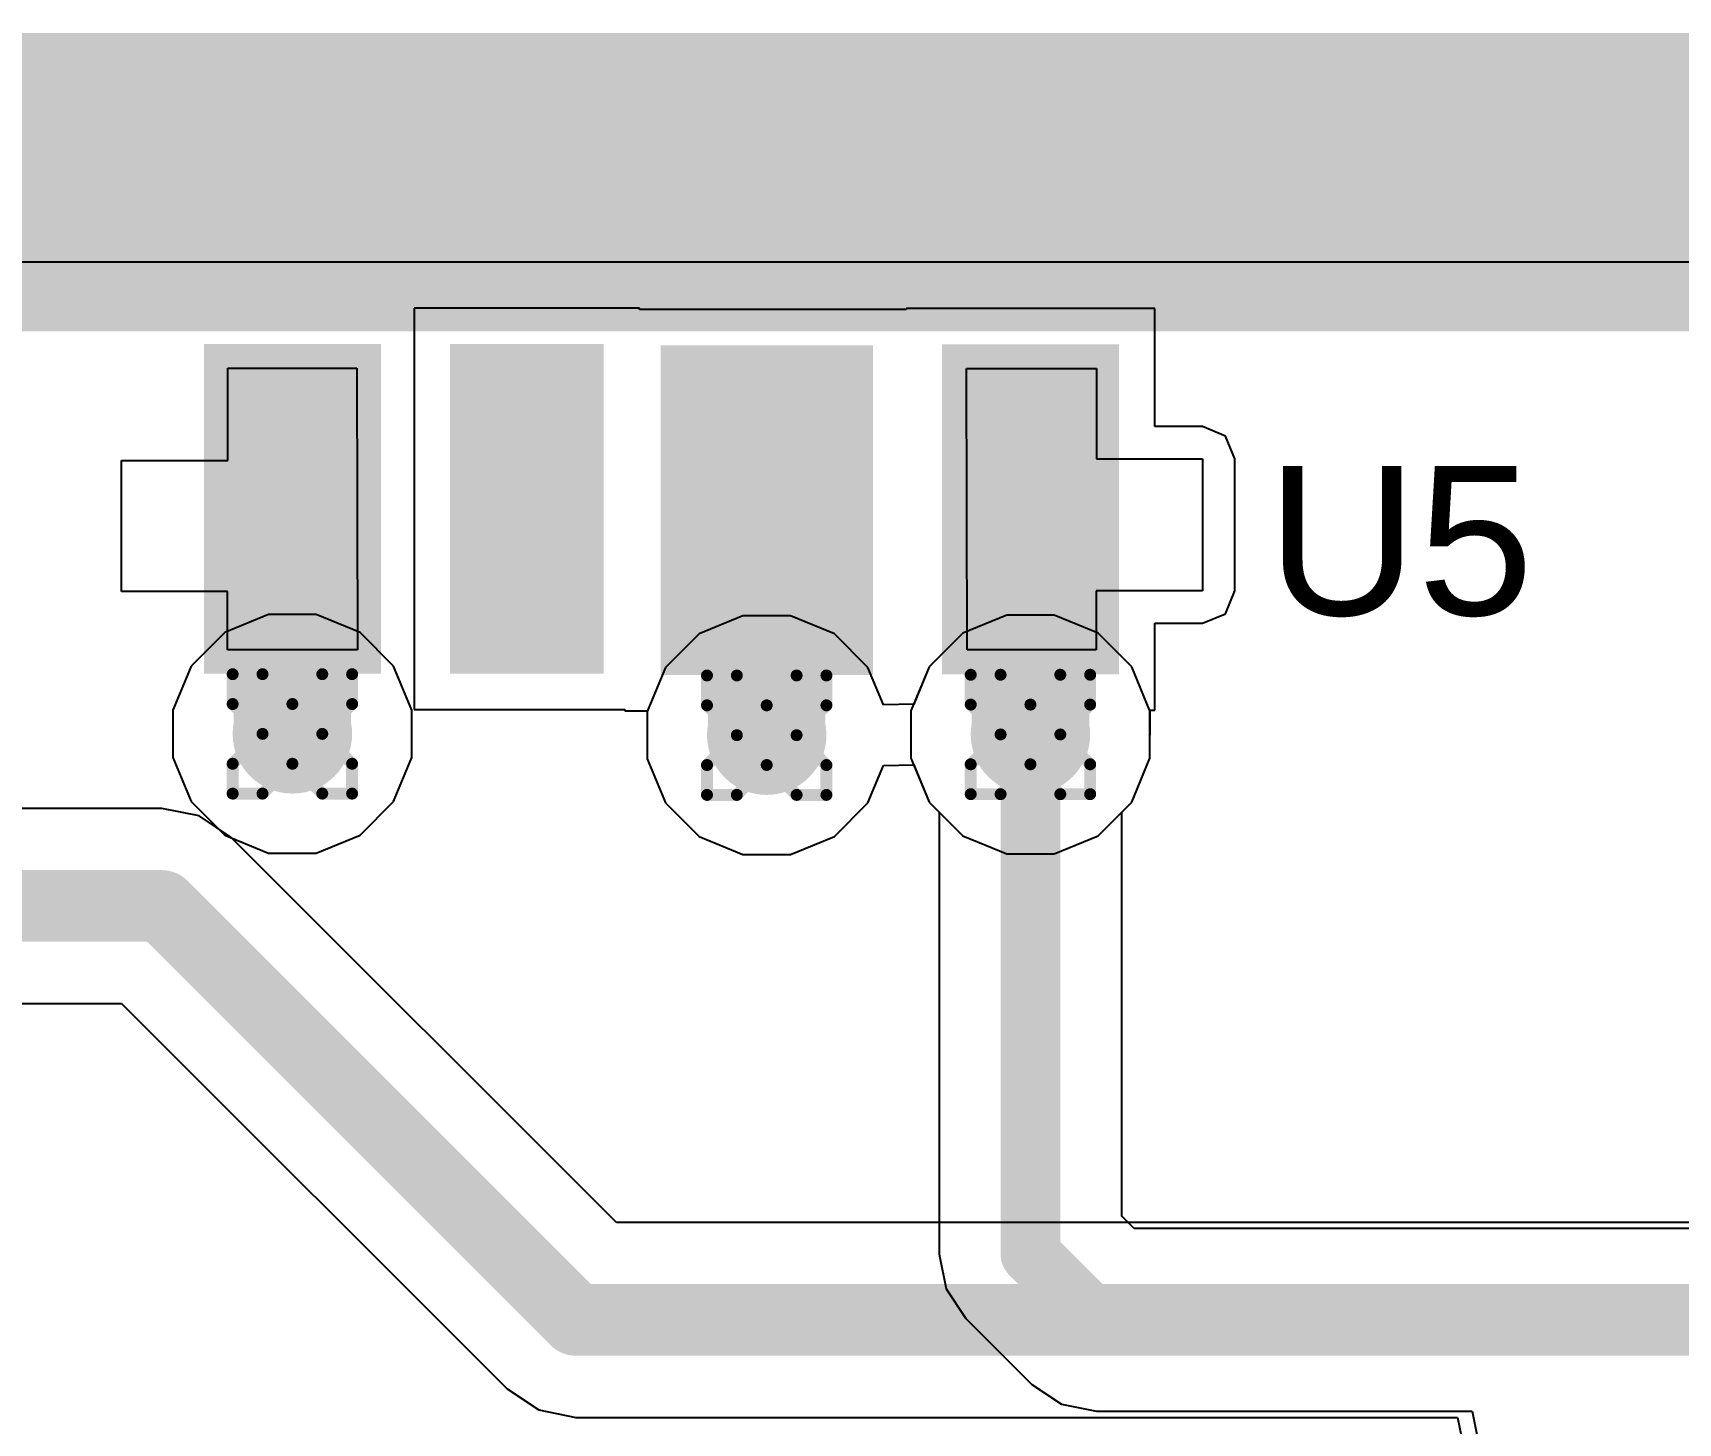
# Model space of a CAD drawing. Header units: inches. Extents: x -13 to 366, y -4 to 120.
# Drawn here: x 11.91 to 18.91, y 38.58 to 44.5 of the extents above; entities that cross this region are included whole.
import ezdxf

# ---------------------------------------------------------------- set-up
doc = ezdxf.new("R2010")
doc.units = ezdxf.units.IN
for name, color, linetype in [('Board_outline', 56, 'Continuous'), ('Bottom Layer', 5, 'Continuous'), ('Bottom Overlay', 54, 'Continuous'), ('Drill Drawing', 1, 'Continuous'), ('GND', 16, 'Continuous'), ('Keep-Out Layer', 6, 'Continuous'), ('POWER', 76, 'Continuous'), ('Top Layer', 1, 'Continuous'), ('Top Overlay', 2, 'Continuous'), ('Top Paste', 8, 'Continuous'), ('Top Solder', 216, 'Continuous'), ('Via Holes', 16, 'Continuous')]:
    doc.layers.add(name, color=color, linetype=linetype)
doc.styles.add('Arial', font='', dxfattribs={"height": 0.2})
doc.styles.get('Arial').set_extended_font_data('Arial')

# ---------------------------------------------------------------- blocks, each defined once
blk = doc.blocks.new('SK6812_SIDE_A_11')
at = {"layer": 'Top Layer'}
for points in [[(2.392, 1.4549), (2.942, 1.4549), (2.942, 0.2549), (2.392, 0.2549)], [(3.4386, 1.458), (4.1386, 1.458), (4.1386, 0.258), (3.4386, 0.258)], [(4.5839, 1.4526), (5.0338, 1.4526), (5.0338, 0.2526), (4.5839, 0.2526)], [(5.5308, 1.4525), (6.0808, 1.4525), (6.0808, 0.2525), (5.5308, 0.2525)]]:
    blk.add_hatch(color=1, dxfattribs=at).paths.add_polyline_path(points)
at = {"layer": 'Top Paste'}
for points in [[(2.392, 1.4549), (2.942, 1.4549), (2.942, 0.2549), (2.392, 0.2549)], [(3.4386, 1.458), (4.1386, 1.458), (4.1386, 0.258), (3.4386, 0.258)], [(4.5839, 1.4526), (5.0338, 1.4526), (5.0338, 0.2526), (4.5839, 0.2526)], [(5.5308, 1.4525), (6.0808, 1.4525), (6.0808, 0.2525), (5.5308, 0.2525)]]:
    blk.add_hatch(color=8, dxfattribs=at).paths.add_polyline_path(points)
at = {"layer": 'Top Solder'}
for points in [[(2.2904, 1.5565), (3.0436, 1.5565), (3.0436, 0.1533), (2.2904, 0.1533)], [(3.337, 1.5596), (4.2402, 1.5596), (4.2402, 0.1564), (3.337, 0.1564)], [(4.4823, 1.5542), (5.1354, 1.5542), (5.1354, 0.151), (4.4823, 0.151)], [(5.4292, 1.5541), (6.1824, 1.5541), (6.1824, 0.1509), (5.4292, 0.1509)]]:
    blk.add_hatch(color=216, dxfattribs=at).paths.add_polyline_path(points)
at = {"layer": 'Top Layer'}
for p, q in [((2.3882, 1.2012), (2.3882, 1.4526)), ((2.3882, 1.4526), (2.9364, 1.4526)), ((2.9364, 1.4526), (2.9384, 0.2551)), ((5.5317, 0.2545), (5.5296, 1.452)), ((5.5296, 1.452), (6.0813, 1.452)), ((6.0813, 1.452), (6.0813, 1.2042)), ((1.9352, 0.64), (1.9352, 1.2012)), ((1.9352, 1.2012), (2.3882, 1.2012)), ((6.0813, 1.2042), (6.5328, 1.2042)), ((6.5328, 1.2042), (6.5328, 0.6475)), ((2.3867, 0.64), (1.9352, 0.64)), ((2.3867, 0.2551), (2.3867, 0.64)), ((6.5328, 0.6475), (6.0798, 0.6475)), ((6.0798, 0.6475), (6.0798, 0.2545)), ((2.9384, 0.2551), (2.3867, 0.2551)), ((6.0798, 0.2545), (5.5317, 0.2545))]:
    blk.add_line(p, q, dxfattribs=at)

msp = doc.modelspace()

# ---------------------------------------------------------------- hatches: boundary and pattern name
at = {"layer": 'Bottom Layer'}
h = msp.add_hatch(color=5, dxfattribs=at)
edge = h.paths.add_edge_path()
edge.add_arc((13.0185, 41.5133), 0.254, 0, 360)
h = msp.add_hatch(color=5, dxfattribs=at)
edge = h.paths.add_edge_path()
edge.add_arc((15.0357, 41.5078), 0.254, 0, 360)
h = msp.add_hatch(color=5, dxfattribs=at)
edge = h.paths.add_edge_path()
edge.add_arc((16.1573, 41.5109), 0.254, 0, 360)
at = {"layer": 'GND'}
h = msp.add_hatch(color=16, dxfattribs=at)
edge = h.paths.add_edge_path()
edge.add_arc((13.0185, 41.5133), 0.254, 0, 360)
h = msp.add_hatch(color=16, dxfattribs=at)
edge = h.paths.add_edge_path()
edge.add_arc((15.0357, 41.5078), 0.254, 0, 360)
h = msp.add_hatch(color=16, dxfattribs=at)
edge = h.paths.add_edge_path()
edge.add_arc((16.1573, 41.5109), 0.254, 0, 360)
at = {"layer": 'POWER'}
h = msp.add_hatch(color=76, dxfattribs=at)
edge = h.paths.add_edge_path()
edge.add_arc((13.0185, 41.5133), 0.254, 0, 360)
h = msp.add_hatch(color=76, dxfattribs=at)
edge = h.paths.add_edge_path()
edge.add_arc((15.0357, 41.5078), 0.254, 0, 360)
h = msp.add_hatch(color=76, dxfattribs=at)
edge = h.paths.add_edge_path()
edge.add_arc((16.1573, 41.5109), 0.254, 0, 360)
at = {"layer": 'Top Layer'}
for points in [[(13.2684, 42.4705), (12.7684, 42.4705), (12.7684, 41.5133), (13.2684, 41.5133)], [(15.2856, 42.465), (14.7856, 42.465), (14.7856, 41.5078), (15.2856, 41.5078)], [(16.4072, 42.4681), (15.9072, 42.4681), (15.9072, 41.5109), (16.4072, 41.5109)]]:
    msp.add_hatch(color=1, dxfattribs=at).paths.add_polyline_path(points)
h = msp.add_hatch(color=1, dxfattribs=at)
edge = h.paths.add_edge_path()
edge.add_arc((13.0185, 41.5133), 0.254, 0, 360)
h = msp.add_hatch(color=1, dxfattribs=at)
edge = h.paths.add_edge_path()
edge.add_arc((15.0357, 41.5078), 0.254, 0, 360)
h = msp.add_hatch(color=1, dxfattribs=at)
edge = h.paths.add_edge_path()
edge.add_arc((16.1573, 41.5109), 0.254, 0, 360)
at = {"layer": 'Via Holes'}
h = msp.add_hatch(color=7, dxfattribs=at)
edge = h.paths.add_edge_path()
edge.add_arc((13.0185, 41.5133), 0.127, 0, 360)
h = msp.add_hatch(color=7, dxfattribs=at)
edge = h.paths.add_edge_path()
edge.add_arc((15.0357, 41.5078), 0.127, 0, 360)
h = msp.add_hatch(color=7, dxfattribs=at)
edge = h.paths.add_edge_path()
edge.add_arc((16.1573, 41.5109), 0.127, 0, 360)

# ---------------------------------------------------------------- linework, layer by layer
at = {"layer": 'Board_outline'}
msp.add_lwpolyline([(-2.4183, 43.86, 0.254, 0.254, 0), (31.29, 43.86, 0.254, 0.254, 0)], format="xyseb", dxfattribs=at)
at = {"layer": 'Bottom Layer'}
for p, q in [((-2.4183, 43.5213), (31.29, 43.5213)), ((14.9346, 42.0158), (14.7479, 41.9385)), ((15.1367, 42.0158), (14.9346, 42.0158)), ((15.3234, 41.9385), (15.1367, 42.0158)), ((16.0563, 42.0189), (15.8696, 41.9416)), ((16.2584, 42.0189), (16.0563, 42.0189)), ((16.4451, 41.9416), (16.2584, 42.0189)), ((14.7479, 41.9385), (14.605, 41.7956)), ((15.4663, 41.7956), (15.3234, 41.9385)), ((15.8696, 41.9416), (15.7266, 41.7987)), ((16.588, 41.7987), (16.4451, 41.9416)), ((14.605, 41.7956), (14.5277, 41.6089)), ((15.532, 41.6372), (15.4663, 41.7956)), ((15.7266, 41.7987), (15.661, 41.6402)), ((16.6653, 41.612), (16.588, 41.7987)), ((15.661, 41.6402), (15.532, 41.6372)), ((14.5277, 41.6089), (14.5277, 41.4068)), ((16.6653, 41.4099), (16.6653, 41.612)), ((14.5277, 41.4068), (14.605, 41.2201)), ((15.4663, 41.2201), (15.532, 41.3785)), ((15.532, 41.3785), (15.661, 41.3816)), ((15.661, 41.3816), (15.7266, 41.2232)), ((16.588, 41.2232), (16.6653, 41.4099)), ((14.605, 41.2201), (14.7479, 41.0772)), ((15.3234, 41.0772), (15.4663, 41.2201)), ((15.7266, 41.2232), (15.7688, 41.181)), ((16.5458, 41.181), (16.588, 41.2232)), ((15.7688, 41.181), (15.7688, 39.3009)), ((16.5458, 39.4618), (16.5458, 41.181)), ((14.7479, 41.0772), (14.9346, 40.9998)), ((15.1367, 40.9998), (15.3234, 41.0772)), ((14.9346, 40.9998), (15.1367, 40.9998)), ((16.5985, 39.4091), (16.5458, 39.4618)), ((19.85, 39.4091), (16.5985, 39.4091)), ((15.7688, 39.3009), (15.7984, 39.1522)), ((15.7984, 39.1522), (15.8826, 39.0262)), ((15.8826, 39.0262), (16.1629, 38.7459)), ((16.1629, 38.7459), (16.2889, 38.6617)), ((16.2889, 38.6617), (16.4376, 38.6321)), ((16.4376, 38.6321), (18.036, 38.6321)), ((18.036, 38.6321), (18.0613, 38.5051))]:
    msp.add_line(p, q, dxfattribs=at)
for points in [[(16.1573, 39.3009, 0.254, 0.254, 0), (16.1573, 41.5109, 0.254, 0.254, 0)], [(16.1573, 39.3009, 0.254, 0.254, 0), (16.4376, 39.0206, 0.254, 0.254, 0)], [(16.4376, 39.0206, 0.254, 0.254, 0), (19.85, 39.0206, 0.254, 0.254, 0)]]:
    msp.add_lwpolyline(points, format="xyseb", dxfattribs=at)
for points in [[(16.0938, 41.5109, 0.127, 0.127, 1), (16.2208, 41.5109, 0.127, 0.127, 1)], [(16.0938, 39.3009, 0.127, 0.127, 1), (16.2208, 39.3009, 0.127, 0.127, 1)], [(16.0938, 39.3009, 0.127, 0.127, 1), (16.2208, 39.3009, 0.127, 0.127, 1)], [(16.3741, 39.0206, 0.127, 0.127, 1), (16.5011, 39.0206, 0.127, 0.127, 1)], [(16.3741, 39.0206, 0.127, 0.127, 1), (16.5011, 39.0206, 0.127, 0.127, 1)]]:
    msp.add_lwpolyline(points, format="xyseb", close=True, dxfattribs=at)
at = {"layer": 'Bottom Overlay'}
msp.add_lwpolyline([(-2.4184, 43.86, 1.27, 1.27, 0), (31.29, 43.86, 1.27, 1.27, 0)], format="xyseb", dxfattribs=at)
msp.add_lwpolyline([(-2.4184, 43.86, 1.27, 1.27, 0), (31.29, 43.86, 1.27, 1.27, 0)], format="xyseb", dxfattribs=at)
at = {"layer": 'Drill Drawing'}
for points in [[(12.7645, 41.6403, 0.0508, 0.0508, 0), (12.7645, 41.7673, 0.0508, 0.0508, 0)], [(12.7645, 41.7673, 0.0508, 0.0508, 0), (12.8915, 41.7673, 0.0508, 0.0508, 0)], [(12.8915, 41.7673, 0.0508, 0.0508, 0), (13.0185, 41.6403, 0.0508, 0.0508, 0)], [(13.0185, 41.6403, 0.0508, 0.0508, 0), (13.1455, 41.7673, 0.0508, 0.0508, 0)], [(13.1455, 41.7673, 0.0508, 0.0508, 0), (13.2725, 41.7673, 0.0508, 0.0508, 0)], [(13.2725, 41.6403, 0.0508, 0.0508, 0), (13.2725, 41.7673, 0.0508, 0.0508, 0)], [(14.7817, 41.6348, 0.0508, 0.0508, 0), (14.7817, 41.7618, 0.0508, 0.0508, 0)], [(14.7817, 41.7618, 0.0508, 0.0508, 0), (14.9087, 41.7618, 0.0508, 0.0508, 0)], [(14.9087, 41.7618, 0.0508, 0.0508, 0), (15.0357, 41.6348, 0.0508, 0.0508, 0)], [(15.0357, 41.6348, 0.0508, 0.0508, 0), (15.1627, 41.7618, 0.0508, 0.0508, 0)], [(15.1627, 41.7618, 0.0508, 0.0508, 0), (15.2897, 41.7618, 0.0508, 0.0508, 0)], [(15.2897, 41.6348, 0.0508, 0.0508, 0), (15.2897, 41.7618, 0.0508, 0.0508, 0)], [(15.9033, 41.6379, 0.0508, 0.0508, 0), (15.9033, 41.7649, 0.0508, 0.0508, 0)], [(15.9033, 41.7649, 0.0508, 0.0508, 0), (16.0303, 41.7649, 0.0508, 0.0508, 0)], [(16.0303, 41.7649, 0.0508, 0.0508, 0), (16.1573, 41.6379, 0.0508, 0.0508, 0)], [(16.1573, 41.6379, 0.0508, 0.0508, 0), (16.2843, 41.7649, 0.0508, 0.0508, 0)], [(16.2843, 41.7649, 0.0508, 0.0508, 0), (16.4113, 41.7649, 0.0508, 0.0508, 0)], [(16.4113, 41.6379, 0.0508, 0.0508, 0), (16.4113, 41.7649, 0.0508, 0.0508, 0)], [(12.7645, 41.6403, 0.0508, 0.0508, 0), (12.8915, 41.5133, 0.0508, 0.0508, 0)], [(13.1455, 41.5133, 0.0508, 0.0508, 0), (13.2725, 41.6403, 0.0508, 0.0508, 0)], [(14.7817, 41.6348, 0.0508, 0.0508, 0), (14.9087, 41.5078, 0.0508, 0.0508, 0)], [(15.1627, 41.5078, 0.0508, 0.0508, 0), (15.2897, 41.6348, 0.0508, 0.0508, 0)], [(15.9033, 41.6379, 0.0508, 0.0508, 0), (16.0303, 41.5109, 0.0508, 0.0508, 0)], [(16.2843, 41.5109, 0.0508, 0.0508, 0), (16.4113, 41.6379, 0.0508, 0.0508, 0)], [(12.7645, 41.3863, 0.0508, 0.0508, 0), (12.8915, 41.5133, 0.0508, 0.0508, 0)], [(13.1455, 41.5133, 0.0508, 0.0508, 0), (13.2725, 41.3863, 0.0508, 0.0508, 0)], [(14.7817, 41.3808, 0.0508, 0.0508, 0), (14.9087, 41.5078, 0.0508, 0.0508, 0)], [(15.1627, 41.5078, 0.0508, 0.0508, 0), (15.2897, 41.3808, 0.0508, 0.0508, 0)], [(15.9033, 41.3839, 0.0508, 0.0508, 0), (16.0303, 41.5109, 0.0508, 0.0508, 0)], [(16.2843, 41.5109, 0.0508, 0.0508, 0), (16.4113, 41.3839, 0.0508, 0.0508, 0)], [(12.7645, 41.2593, 0.0508, 0.0508, 0), (12.7645, 41.3863, 0.0508, 0.0508, 0)], [(12.8915, 41.2593, 0.0508, 0.0508, 0), (13.0185, 41.3863, 0.0508, 0.0508, 0)], [(13.0185, 41.3863, 0.0508, 0.0508, 0), (13.1455, 41.2593, 0.0508, 0.0508, 0)], [(13.2725, 41.2593, 0.0508, 0.0508, 0), (13.2725, 41.3863, 0.0508, 0.0508, 0)], [(14.7817, 41.2538, 0.0508, 0.0508, 0), (14.7817, 41.3808, 0.0508, 0.0508, 0)], [(14.9087, 41.2538, 0.0508, 0.0508, 0), (15.0357, 41.3808, 0.0508, 0.0508, 0)], [(15.0357, 41.3808, 0.0508, 0.0508, 0), (15.1627, 41.2538, 0.0508, 0.0508, 0)], [(15.2897, 41.2538, 0.0508, 0.0508, 0), (15.2897, 41.3808, 0.0508, 0.0508, 0)], [(15.9033, 41.2569, 0.0508, 0.0508, 0), (15.9033, 41.3839, 0.0508, 0.0508, 0)], [(16.0303, 41.2569, 0.0508, 0.0508, 0), (16.1573, 41.3839, 0.0508, 0.0508, 0)], [(16.1573, 41.3839, 0.0508, 0.0508, 0), (16.2843, 41.2569, 0.0508, 0.0508, 0)], [(16.4113, 41.2569, 0.0508, 0.0508, 0), (16.4113, 41.3839, 0.0508, 0.0508, 0)], [(12.7645, 41.2593, 0.0508, 0.0508, 0), (12.8915, 41.2593, 0.0508, 0.0508, 0)], [(13.1455, 41.2593, 0.0508, 0.0508, 0), (13.2725, 41.2593, 0.0508, 0.0508, 0)], [(15.9033, 41.2569, 0.0508, 0.0508, 0), (16.0303, 41.2569, 0.0508, 0.0508, 0)], [(16.2843, 41.2569, 0.0508, 0.0508, 0), (16.4113, 41.2569, 0.0508, 0.0508, 0)], [(14.7817, 41.2538, 0.0508, 0.0508, 0), (14.9087, 41.2538, 0.0508, 0.0508, 0)], [(15.1627, 41.2538, 0.0508, 0.0508, 0), (15.2897, 41.2538, 0.0508, 0.0508, 0)]]:
    msp.add_lwpolyline(points, format="xyseb", dxfattribs=at)
for points in [[(12.7518, 41.7673, 0.0254, 0.0254, 1), (12.7772, 41.7673, 0.0254, 0.0254, 1)], [(12.7518, 41.7673, 0.0254, 0.0254, 1), (12.7772, 41.7673, 0.0254, 0.0254, 1)], [(12.8788, 41.7673, 0.0254, 0.0254, 1), (12.9042, 41.7673, 0.0254, 0.0254, 1)], [(12.8788, 41.7673, 0.0254, 0.0254, 1), (12.9042, 41.7673, 0.0254, 0.0254, 1)], [(13.1328, 41.7673, 0.0254, 0.0254, 1), (13.1582, 41.7673, 0.0254, 0.0254, 1)], [(13.1328, 41.7673, 0.0254, 0.0254, 1), (13.1582, 41.7673, 0.0254, 0.0254, 1)], [(13.2598, 41.7673, 0.0254, 0.0254, 1), (13.2852, 41.7673, 0.0254, 0.0254, 1)], [(13.2598, 41.7673, 0.0254, 0.0254, 1), (13.2852, 41.7673, 0.0254, 0.0254, 1)], [(14.769, 41.7618, 0.0254, 0.0254, 1), (14.7944, 41.7618, 0.0254, 0.0254, 1)], [(14.769, 41.7618, 0.0254, 0.0254, 1), (14.7944, 41.7618, 0.0254, 0.0254, 1)], [(14.896, 41.7618, 0.0254, 0.0254, 1), (14.9214, 41.7618, 0.0254, 0.0254, 1)], [(14.896, 41.7618, 0.0254, 0.0254, 1), (14.9214, 41.7618, 0.0254, 0.0254, 1)], [(15.15, 41.7618, 0.0254, 0.0254, 1), (15.1754, 41.7618, 0.0254, 0.0254, 1)], [(15.15, 41.7618, 0.0254, 0.0254, 1), (15.1754, 41.7618, 0.0254, 0.0254, 1)], [(15.277, 41.7618, 0.0254, 0.0254, 1), (15.3024, 41.7618, 0.0254, 0.0254, 1)], [(15.277, 41.7618, 0.0254, 0.0254, 1), (15.3024, 41.7618, 0.0254, 0.0254, 1)], [(15.8906, 41.7649, 0.0254, 0.0254, 1), (15.916, 41.7649, 0.0254, 0.0254, 1)], [(15.8906, 41.7649, 0.0254, 0.0254, 1), (15.916, 41.7649, 0.0254, 0.0254, 1)], [(16.0176, 41.7649, 0.0254, 0.0254, 1), (16.043, 41.7649, 0.0254, 0.0254, 1)], [(16.0176, 41.7649, 0.0254, 0.0254, 1), (16.043, 41.7649, 0.0254, 0.0254, 1)], [(16.2716, 41.7649, 0.0254, 0.0254, 1), (16.297, 41.7649, 0.0254, 0.0254, 1)], [(16.2716, 41.7649, 0.0254, 0.0254, 1), (16.297, 41.7649, 0.0254, 0.0254, 1)], [(16.3986, 41.7649, 0.0254, 0.0254, 1), (16.424, 41.7649, 0.0254, 0.0254, 1)], [(16.3986, 41.7649, 0.0254, 0.0254, 1), (16.424, 41.7649, 0.0254, 0.0254, 1)], [(12.7518, 41.6403, 0.0254, 0.0254, 1), (12.7772, 41.6403, 0.0254, 0.0254, 1)], [(12.7518, 41.6403, 0.0254, 0.0254, 1), (12.7772, 41.6403, 0.0254, 0.0254, 1)], [(13.0058, 41.6403, 0.0254, 0.0254, 1), (13.0312, 41.6403, 0.0254, 0.0254, 1)], [(13.0058, 41.6403, 0.0254, 0.0254, 1), (13.0312, 41.6403, 0.0254, 0.0254, 1)], [(13.2598, 41.6403, 0.0254, 0.0254, 1), (13.2852, 41.6403, 0.0254, 0.0254, 1)], [(13.2598, 41.6403, 0.0254, 0.0254, 1), (13.2852, 41.6403, 0.0254, 0.0254, 1)], [(14.769, 41.6348, 0.0254, 0.0254, 1), (14.7944, 41.6348, 0.0254, 0.0254, 1)], [(14.769, 41.6348, 0.0254, 0.0254, 1), (14.7944, 41.6348, 0.0254, 0.0254, 1)], [(15.023, 41.6348, 0.0254, 0.0254, 1), (15.0484, 41.6348, 0.0254, 0.0254, 1)], [(15.023, 41.6348, 0.0254, 0.0254, 1), (15.0484, 41.6348, 0.0254, 0.0254, 1)], [(15.277, 41.6348, 0.0254, 0.0254, 1), (15.3024, 41.6348, 0.0254, 0.0254, 1)], [(15.277, 41.6348, 0.0254, 0.0254, 1), (15.3024, 41.6348, 0.0254, 0.0254, 1)], [(15.8906, 41.6379, 0.0254, 0.0254, 1), (15.916, 41.6379, 0.0254, 0.0254, 1)], [(15.8906, 41.6379, 0.0254, 0.0254, 1), (15.916, 41.6379, 0.0254, 0.0254, 1)], [(16.1446, 41.6379, 0.0254, 0.0254, 1), (16.17, 41.6379, 0.0254, 0.0254, 1)], [(16.1446, 41.6379, 0.0254, 0.0254, 1), (16.17, 41.6379, 0.0254, 0.0254, 1)], [(16.3986, 41.6379, 0.0254, 0.0254, 1), (16.424, 41.6379, 0.0254, 0.0254, 1)], [(16.3986, 41.6379, 0.0254, 0.0254, 1), (16.424, 41.6379, 0.0254, 0.0254, 1)], [(12.8788, 41.5133, 0.0254, 0.0254, 1), (12.9042, 41.5133, 0.0254, 0.0254, 1)], [(12.8788, 41.5133, 0.0254, 0.0254, 1), (12.9042, 41.5133, 0.0254, 0.0254, 1)], [(13.1328, 41.5133, 0.0254, 0.0254, 1), (13.1582, 41.5133, 0.0254, 0.0254, 1)], [(13.1328, 41.5133, 0.0254, 0.0254, 1), (13.1582, 41.5133, 0.0254, 0.0254, 1)], [(14.896, 41.5078, 0.0254, 0.0254, 1), (14.9214, 41.5078, 0.0254, 0.0254, 1)], [(14.896, 41.5078, 0.0254, 0.0254, 1), (14.9214, 41.5078, 0.0254, 0.0254, 1)], [(15.15, 41.5078, 0.0254, 0.0254, 1), (15.1754, 41.5078, 0.0254, 0.0254, 1)], [(15.15, 41.5078, 0.0254, 0.0254, 1), (15.1754, 41.5078, 0.0254, 0.0254, 1)], [(16.0176, 41.5109, 0.0254, 0.0254, 1), (16.043, 41.5109, 0.0254, 0.0254, 1)], [(16.0176, 41.5109, 0.0254, 0.0254, 1), (16.043, 41.5109, 0.0254, 0.0254, 1)], [(16.2716, 41.5109, 0.0254, 0.0254, 1), (16.297, 41.5109, 0.0254, 0.0254, 1)], [(16.2716, 41.5109, 0.0254, 0.0254, 1), (16.297, 41.5109, 0.0254, 0.0254, 1)], [(12.7518, 41.3863, 0.0254, 0.0254, 1), (12.7772, 41.3863, 0.0254, 0.0254, 1)], [(12.7518, 41.3863, 0.0254, 0.0254, 1), (12.7772, 41.3863, 0.0254, 0.0254, 1)], [(13.0058, 41.3863, 0.0254, 0.0254, 1), (13.0312, 41.3863, 0.0254, 0.0254, 1)], [(13.0058, 41.3863, 0.0254, 0.0254, 1), (13.0312, 41.3863, 0.0254, 0.0254, 1)], [(13.2598, 41.3863, 0.0254, 0.0254, 1), (13.2852, 41.3863, 0.0254, 0.0254, 1)], [(13.2598, 41.3863, 0.0254, 0.0254, 1), (13.2852, 41.3863, 0.0254, 0.0254, 1)], [(14.769, 41.3808, 0.0254, 0.0254, 1), (14.7944, 41.3808, 0.0254, 0.0254, 1)], [(14.769, 41.3808, 0.0254, 0.0254, 1), (14.7944, 41.3808, 0.0254, 0.0254, 1)], [(15.023, 41.3808, 0.0254, 0.0254, 1), (15.0484, 41.3808, 0.0254, 0.0254, 1)], [(15.023, 41.3808, 0.0254, 0.0254, 1), (15.0484, 41.3808, 0.0254, 0.0254, 1)], [(15.277, 41.3808, 0.0254, 0.0254, 1), (15.3024, 41.3808, 0.0254, 0.0254, 1)], [(15.277, 41.3808, 0.0254, 0.0254, 1), (15.3024, 41.3808, 0.0254, 0.0254, 1)], [(15.8906, 41.3839, 0.0254, 0.0254, 1), (15.916, 41.3839, 0.0254, 0.0254, 1)], [(15.8906, 41.3839, 0.0254, 0.0254, 1), (15.916, 41.3839, 0.0254, 0.0254, 1)], [(16.1446, 41.3839, 0.0254, 0.0254, 1), (16.17, 41.3839, 0.0254, 0.0254, 1)], [(16.1446, 41.3839, 0.0254, 0.0254, 1), (16.17, 41.3839, 0.0254, 0.0254, 1)], [(16.3986, 41.3839, 0.0254, 0.0254, 1), (16.424, 41.3839, 0.0254, 0.0254, 1)], [(16.3986, 41.3839, 0.0254, 0.0254, 1), (16.424, 41.3839, 0.0254, 0.0254, 1)], [(12.7518, 41.2593, 0.0254, 0.0254, 1), (12.7772, 41.2593, 0.0254, 0.0254, 1)], [(12.7518, 41.2593, 0.0254, 0.0254, 1), (12.7772, 41.2593, 0.0254, 0.0254, 1)], [(12.8788, 41.2593, 0.0254, 0.0254, 1), (12.9042, 41.2593, 0.0254, 0.0254, 1)], [(12.8788, 41.2593, 0.0254, 0.0254, 1), (12.9042, 41.2593, 0.0254, 0.0254, 1)], [(13.1328, 41.2593, 0.0254, 0.0254, 1), (13.1582, 41.2593, 0.0254, 0.0254, 1)], [(13.1328, 41.2593, 0.0254, 0.0254, 1), (13.1582, 41.2593, 0.0254, 0.0254, 1)], [(13.2598, 41.2593, 0.0254, 0.0254, 1), (13.2852, 41.2593, 0.0254, 0.0254, 1)], [(13.2598, 41.2593, 0.0254, 0.0254, 1), (13.2852, 41.2593, 0.0254, 0.0254, 1)], [(15.8906, 41.2569, 0.0254, 0.0254, 1), (15.916, 41.2569, 0.0254, 0.0254, 1)], [(15.8906, 41.2569, 0.0254, 0.0254, 1), (15.916, 41.2569, 0.0254, 0.0254, 1)], [(16.0176, 41.2569, 0.0254, 0.0254, 1), (16.043, 41.2569, 0.0254, 0.0254, 1)], [(16.0176, 41.2569, 0.0254, 0.0254, 1), (16.043, 41.2569, 0.0254, 0.0254, 1)], [(16.2716, 41.2569, 0.0254, 0.0254, 1), (16.297, 41.2569, 0.0254, 0.0254, 1)], [(16.2716, 41.2569, 0.0254, 0.0254, 1), (16.297, 41.2569, 0.0254, 0.0254, 1)], [(16.3986, 41.2569, 0.0254, 0.0254, 1), (16.424, 41.2569, 0.0254, 0.0254, 1)], [(16.3986, 41.2569, 0.0254, 0.0254, 1), (16.424, 41.2569, 0.0254, 0.0254, 1)], [(14.769, 41.2538, 0.0254, 0.0254, 1), (14.7944, 41.2538, 0.0254, 0.0254, 1)], [(14.769, 41.2538, 0.0254, 0.0254, 1), (14.7944, 41.2538, 0.0254, 0.0254, 1)], [(14.896, 41.2538, 0.0254, 0.0254, 1), (14.9214, 41.2538, 0.0254, 0.0254, 1)], [(14.896, 41.2538, 0.0254, 0.0254, 1), (14.9214, 41.2538, 0.0254, 0.0254, 1)], [(15.15, 41.2538, 0.0254, 0.0254, 1), (15.1754, 41.2538, 0.0254, 0.0254, 1)], [(15.15, 41.2538, 0.0254, 0.0254, 1), (15.1754, 41.2538, 0.0254, 0.0254, 1)], [(15.277, 41.2538, 0.0254, 0.0254, 1), (15.3024, 41.2538, 0.0254, 0.0254, 1)], [(15.277, 41.2538, 0.0254, 0.0254, 1), (15.3024, 41.2538, 0.0254, 0.0254, 1)]]:
    msp.add_lwpolyline(points, format="xyseb", close=True, dxfattribs=at)
at = {"layer": 'GND'}
for p, q in [((-2.4183, 43.5213), (31.29, 43.5213)), ((14.9346, 42.0158), (14.7479, 41.9385)), ((15.1367, 42.0158), (14.9346, 42.0158)), ((15.3234, 41.9385), (15.1367, 42.0158)), ((16.0563, 42.0189), (15.8696, 41.9416)), ((16.2584, 42.0189), (16.0563, 42.0189)), ((16.4451, 41.9416), (16.2584, 42.0189)), ((14.7479, 41.9385), (14.605, 41.7956)), ((15.4663, 41.7956), (15.3234, 41.9385)), ((15.8696, 41.9416), (15.7266, 41.7987)), ((16.588, 41.7987), (16.4451, 41.9416)), ((14.605, 41.7956), (14.5277, 41.6089)), ((15.532, 41.6372), (15.4663, 41.7956)), ((15.7266, 41.7987), (15.661, 41.6402)), ((16.6653, 41.612), (16.588, 41.7987)), ((15.661, 41.6402), (15.532, 41.6372)), ((14.5277, 41.6089), (14.5277, 41.4068)), ((16.6653, 41.4099), (16.6653, 41.612)), ((14.5277, 41.4068), (14.605, 41.2201)), ((15.4663, 41.2201), (15.532, 41.3785)), ((15.532, 41.3785), (15.661, 41.3816)), ((15.661, 41.3816), (15.7266, 41.2232)), ((16.588, 41.2232), (16.6653, 41.4099)), ((14.605, 41.2201), (14.7479, 41.0772)), ((15.3234, 41.0772), (15.4663, 41.2201)), ((15.7266, 41.2232), (15.8696, 41.0803)), ((16.4451, 41.0803), (16.588, 41.2232)), ((14.7479, 41.0772), (14.9346, 40.9998)), ((15.1367, 40.9998), (15.3234, 41.0772)), ((15.8696, 41.0803), (16.0563, 41.0029)), ((16.2584, 41.0029), (16.4451, 41.0803)), ((16.0563, 41.0029), (16.2584, 41.0029)), ((14.9346, 40.9998), (15.1367, 40.9998))]:
    msp.add_line(p, q, dxfattribs=at)
at = {"layer": 'Keep-Out Layer'}
for points in [[(-2.4183, 43.86, 0.1565, 0.1565, 0), (31.2897, 43.86, 0.1565, 0.1565, 0)], [(-2.4183, 43.86, 0.1565, 0.1565, 0), (31.29, 43.86, 0.1565, 0.1565, 0)]]:
    msp.add_lwpolyline(points, format="xyseb", dxfattribs=at)
at = {"layer": 'POWER'}
for p, q in [((-2.4183, 43.5213), (31.29, 43.5213)), ((12.9174, 42.0213), (12.7307, 41.9439)), ((13.1195, 42.0213), (12.9174, 42.0213)), ((13.3062, 41.9439), (13.1195, 42.0213)), ((16.0563, 42.0189), (15.8696, 41.9416)), ((16.2584, 42.0189), (16.0563, 42.0189)), ((16.4451, 41.9416), (16.2584, 42.0189)), ((12.7307, 41.9439), (12.5878, 41.801)), ((13.4491, 41.801), (13.3062, 41.9439)), ((15.8696, 41.9416), (15.7266, 41.7987)), ((16.588, 41.7987), (16.4451, 41.9416)), ((12.5878, 41.801), (12.5105, 41.6143)), ((13.5265, 41.6143), (13.4491, 41.801)), ((15.7266, 41.7987), (15.6493, 41.612)), ((16.6653, 41.612), (16.588, 41.7987)), ((12.5105, 41.6143), (12.5105, 41.4122)), ((13.5265, 41.4122), (13.5265, 41.6143)), ((15.6493, 41.612), (15.6493, 41.4099)), ((16.6653, 41.4099), (16.6653, 41.612)), ((12.5105, 41.4122), (12.5878, 41.2255)), ((13.4491, 41.2255), (13.5265, 41.4122)), ((15.6493, 41.4099), (15.7266, 41.2232)), ((16.588, 41.2232), (16.6653, 41.4099)), ((12.5878, 41.2255), (12.7307, 41.0826)), ((13.3062, 41.0826), (13.4491, 41.2255)), ((15.7266, 41.2232), (15.8696, 41.0803)), ((16.4451, 41.0803), (16.588, 41.2232)), ((12.7307, 41.0826), (12.9174, 41.0053)), ((13.1195, 41.0053), (13.3062, 41.0826)), ((15.8696, 41.0803), (16.0563, 41.0029)), ((16.2584, 41.0029), (16.4451, 41.0803)), ((12.9174, 41.0053), (13.1195, 41.0053)), ((16.0563, 41.0029), (16.2584, 41.0029))]:
    msp.add_line(p, q, dxfattribs=at)
at = {"layer": 'Top Layer'}
for p, q in [((-2.4183, 43.5213), (31.29, 43.5213)), ((14.4945, 43.3244), (13.5365, 43.3244)), ((13.5365, 43.3244), (13.5365, 41.6164)), ((14.4945, 43.319), (14.4945, 43.3244)), ((15.6283, 43.319), (14.4945, 43.319)), ((16.6863, 43.3221), (15.6283, 43.3221)), ((15.6283, 43.3221), (15.6283, 43.319)), ((16.6863, 42.8205), (16.6863, 43.3221)), ((16.8891, 42.8205), (16.6863, 42.8205)), ((16.9863, 42.7802), (16.8891, 42.8205)), ((17.0265, 42.683), (16.9863, 42.7802)), ((17.0265, 42.1218), (17.0265, 42.683)), ((16.9863, 42.0246), (17.0265, 42.1218)), ((16.6863, 41.6141), (16.6863, 41.9843)), ((16.6863, 41.9843), (16.8891, 41.9843)), ((16.8891, 41.9843), (16.9863, 42.0246)), ((13.5365, 41.6164), (14.4317, 41.6164)), ((14.4317, 41.6164), (14.4317, 41.611)), ((14.4317, 41.611), (14.5266, 41.611)), ((14.5266, 41.611), (14.5266, 41.5078)), ((16.6662, 41.5109), (16.6662, 41.6141)), ((16.6662, 41.6141), (16.6863, 41.6141)), ((14.5266, 41.5078), (14.5277, 41.5025)), ((14.5277, 41.5025), (14.5277, 41.4068)), ((16.6653, 41.5065), (16.6662, 41.5109)), ((16.6653, 41.4099), (16.6653, 41.5065)), ((14.5277, 41.4068), (14.605, 41.2201)), ((15.4663, 41.2201), (15.532, 41.3785)), ((15.532, 41.3785), (15.661, 41.3816)), ((15.661, 41.3816), (15.7266, 41.2232)), ((16.588, 41.2232), (16.6653, 41.4099)), ((14.605, 41.2201), (14.7479, 41.0772)), ((15.3234, 41.0772), (15.4663, 41.2201)), ((15.7266, 41.2232), (15.8696, 41.0803)), ((16.4451, 41.0803), (16.588, 41.2232)), ((12.4638, 41.1958), (11.431, 41.1958)), ((12.6224, 41.1642), (12.4638, 41.1958)), ((12.7568, 41.0744), (12.6224, 41.1642)), ((14.3963, 39.435), (12.7568, 41.0744)), ((14.7479, 41.0772), (14.9346, 40.9998)), ((15.1367, 40.9998), (15.3234, 41.0772)), ((15.8696, 41.0803), (16.0563, 41.0029)), ((16.2584, 41.0029), (16.4451, 41.0803)), ((16.0563, 41.0029), (16.2584, 41.0029)), ((14.9346, 40.9998), (15.1367, 40.9998)), ((11.426, 40.3671), (12.2922, 40.3671)), ((12.2922, 40.3671), (13.9316, 38.7276)), ((20.694, 39.435), (14.3963, 39.435)), ((13.9316, 38.7276), (14.0661, 38.6378)), ((14.0661, 38.6378), (14.2246, 38.6062)), ((14.2246, 38.6062), (17.9735, 38.6062)), ((17.9735, 38.6062), (17.9996, 38.4829))]:
    msp.add_line(p, q, dxfattribs=at)
for points in [[(10.922, 40.7814, 0.3048, 0.3048, 0), (12.4638, 40.7814, 0.3048, 0.3048, 0)], [(12.4638, 40.7814, 0.3048, 0.3048, 0), (14.2246, 39.0206, 0.3048, 0.3048, 0)], [(14.2246, 39.0206, 0.3048, 0.3048, 0), (21.198, 39.0206, 0.3048, 0.3048, 0)]]:
    msp.add_lwpolyline(points, format="xyseb", dxfattribs=at)
for points in [[(12.3876, 40.7814, 0.1524, 0.1524, 1), (12.54, 40.7814, 0.1524, 0.1524, 1)], [(12.3876, 40.7814, 0.1524, 0.1524, 1), (12.54, 40.7814, 0.1524, 0.1524, 1)], [(14.1484, 39.0206, 0.1524, 0.1524, 1), (14.3008, 39.0206, 0.1524, 0.1524, 1)], [(14.1484, 39.0206, 0.1524, 0.1524, 1), (14.3008, 39.0206, 0.1524, 0.1524, 1)]]:
    msp.add_lwpolyline(points, format="xyseb", close=True, dxfattribs=at)
at = {"layer": 'Top Overlay'}
msp.add_lwpolyline([(-2.4183, 43.86, 1.27, 1.27, 0), (31.29, 43.86, 1.27, 1.27, 0)], format="xyseb", dxfattribs=at)

# ---------------------------------------------------------------- block references
at = {"rotation": 180}
msp.add_blockref('SK6812_SIDE_A_11', (18.8243, 43.323), dxfattribs=at)

# ---------------------------------------------------------------- texts
at = {"layer": 'Top Overlay', "style": 'Arial'}
msp.add_text('U5', height=0.635, dxfattribs=at).set_placement((17.163, 42.0183))

doc.saveas('drawing.dxf')
